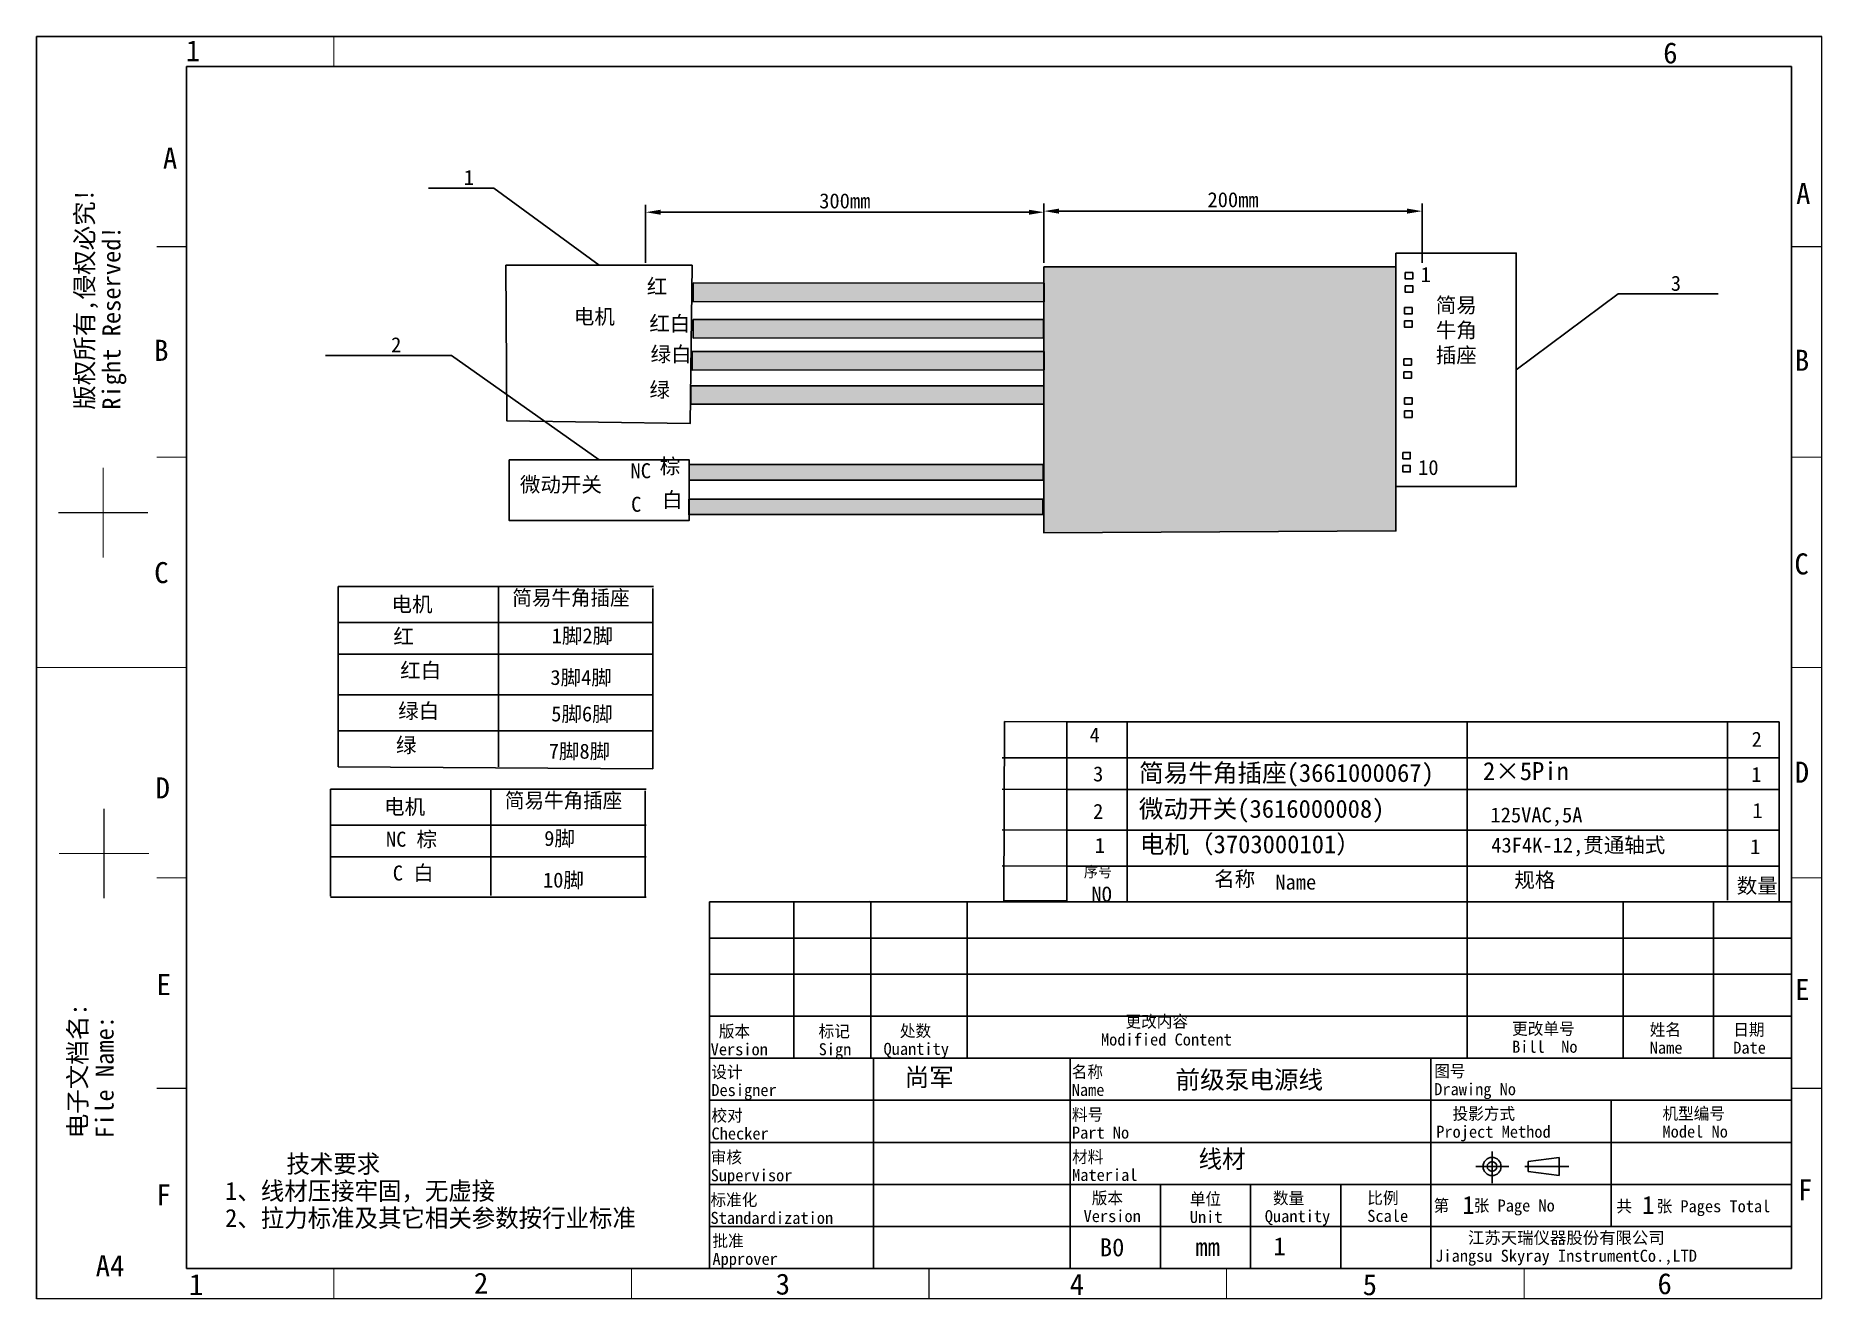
# Model space of a CAD drawing. Header units: millimetres. Extents: x 84 to 381, y -41 to 169.
import ezdxf

# ---------------------------------------------------------------- set-up
doc = ezdxf.new("R2010")
doc.units = ezdxf.units.MM
doc.styles.add('TEXTSTYLE_2', font='simfang_0.ttf')
doc.dimstyles.new('ISO-25', dxfattribs={"dimtxt": 2.5, "dimasz": 2.5, "dimexe": 1.25, "dimexo": 0.625, "dimtad": 1, "dimdsep": 46, "dimtxsty": 'Standard', "dimcen": 2.5, "dimadec": 0, "dimazin": 0, "dimtfac": 1, "dimtmove": 0, "dimatfit": 3, "dimfxl": 1, "dimarcsym": 0})

# ---------------------------------------------------------------- blocks, each defined once
blk = doc.blocks.new('*D1')
at = {"color": 0, "lineweight": -2}
for p, q in [((251.28, 131.21), (251.28, 141.09)), ((253.78, 139.84), (311.7, 139.84)), ((314.2, 131.21), (314.2, 141.09))]:
    blk.add_line(p, q, dxfattribs=at)
at = {"color": 0}
for points in [[(253.78, 140.26), (253.78, 139.42), (251.28, 139.84)], [(311.7, 140.26), (311.7, 139.42), (314.2, 139.84)]]:
    blk.add_solid(points, dxfattribs=at)
at = {"layer": 'Defpoints', "color": 0}
for p in [(314.2, 139.84), (251.28, 130.59), (314.2, 130.59)]:
    blk.add_point(p, dxfattribs=at)
at = {"color": 0, "insert": (282.74, 141.72), "char_height": 2.5, "attachment_point": 5}
blk.add_mtext('200mm', dxfattribs=at)
blk = doc.blocks.new('*D2')
at = {"color": 0, "lineweight": -2}
for p, q in [((185.02, 131.21), (185.02, 140.91)), ((251.28, 131.21), (251.28, 140.91)), ((248.78, 139.66), (187.52, 139.66))]:
    blk.add_line(p, q, dxfattribs=at)
at = {"color": 0}
for points in [[(187.52, 140.07), (187.52, 139.24), (185.02, 139.66)], [(248.78, 140.07), (248.78, 139.24), (251.28, 139.66)]]:
    blk.add_solid(points, dxfattribs=at)
at = {"layer": 'Defpoints', "color": 0}
for p in [(185.02, 139.66), (185.02, 130.59), (251.28, 130.59)]:
    blk.add_point(p, dxfattribs=at)
at = {"color": 0, "insert": (218.15, 141.53), "char_height": 2.5, "attachment_point": 5}
blk.add_mtext('300mm', dxfattribs=at)

msp = doc.modelspace()

# ---------------------------------------------------------------- hatches: boundary and pattern name
h = msp.add_hatch(color=256)
h.set_gradient(color1=(255, 0, 0), color2=(214, 214, 214), tint=1)
h.paths.add_polyline_path([(192.904, 127.907), (251.308, 127.857), (251.313, 124.751), (192.914, 124.789)])
h = msp.add_hatch(color=256)
h.set_gradient(color1=(132, 132, 132), one_color=1, tint=1, name='INVSPHERICAL')
h.paths.add_polyline_path([(251.285, 130.588), (309.835, 130.588), (309.835, 86.629), (251.285, 86.31)])
h = msp.add_hatch(color=256)
h.set_gradient(color1=(255, 0, 0), one_color=1, tint=1)
h.paths.add_polyline_path([(192.908, 121.792), (251.215, 121.802), (251.226, 118.737), (192.93, 118.719)])
h = msp.add_hatch(color=256)
h.set_gradient(color1=(0, 255, 0), one_color=1, tint=1)
h.paths.add_polyline_path([(192.754, 116.493), (251.297, 116.48), (251.309, 113.434), (192.754, 113.397)])
h = msp.add_hatch(color=256)
h.set_gradient(color1=(0, 255, 0), color2=(173, 173, 173), tint=1)
h.paths.add_polyline_path([(192.551, 110.789), (251.285, 110.799), (251.285, 107.734), (192.522, 107.715)])
h = msp.add_hatch(color=256)
h.set_gradient(color1=(153, 114, 0), one_color=1, tint=1, name='INVSPHERICAL')
h.paths.add_polyline_path([(192.24, 97.661), (251.141, 97.661), (251.141, 95.095), (192.24, 95.095)])
h = msp.add_hatch(color=256)
h.set_gradient(color1=(214, 214, 214), one_color=1, tint=1, name='INVSPHERICAL')
h.paths.add_polyline_path([(192.201, 91.935), (251.102, 91.935), (251.102, 89.37), (192.201, 89.37)])

# ---------------------------------------------------------------- linework, layer by layer
at = {"linetype": 'Continuous'}
for p, q in [((83.66, -41.083), (83.66, 168.917)), ((83.66, 168.917), (380.66, 168.917)), ((108.66, -36.083), (108.66, 163.917)), ((108.66, 163.917), (375.66, 163.917)), ((375.66, -36.083), (375.66, 163.917)), ((195.66, -36.083), (195.66, 24.917)), ((195.66, 24.917), (375.66, 24.917)), ((209.67, -1.083), (209.67, 24.917)), ((222.507, -1.083), (222.507, 24.917)), ((238.525, -1.083), (238.525, 24.917)), ((321.66, -1.083), (321.66, 24.917)), ((347.66, -1.083), (347.66, 24.917)), ((362.66, -1.083), (362.66, 24.917)), ((195.66, 18.917), (375.66, 18.917)), ((195.66, 12.917), (375.66, 12.917)), ((195.66, 5.917), (375.66, 5.917)), ((195.66, -1.083), (375.66, -1.083)), ((222.929, -36.083), (222.929, -1.083)), ((255.66, -36.083), (255.66, -1.083)), ((315.66, -36.083), (315.66, -1.083)), ((195.66, -8.083), (375.66, -8.083)), ((345.66, -29.083), (345.66, -8.083)), ((195.66, -15.083), (375.66, -15.083)), ((325.834, -16.592), (325.834, -21.872)), ((336.996, -17.585), (331.821, -18.289)), ((336.996, -17.585), (336.996, -20.606)), ((323.151, -19.096), (328.611, -19.096)), ((331.252, -19.096), (338.606, -19.096)), ((331.821, -18.289), (331.821, -19.902)), ((331.821, -19.902), (336.996, -20.606)), ((195.66, -22.083), (375.66, -22.083)), ((270.66, -36.083), (270.66, -22.083)), ((285.66, -36.083), (285.66, -22.083)), ((300.66, -36.083), (300.66, -22.083)), ((195.66, -29.083), (375.66, -29.083)), ((108.66, -36.083), (375.66, -36.083))]:
    msp.add_line(p, q, dxfattribs=at)
for p, q in [((159.782, 143.679), (148.895, 143.679)), ((177.263, 130.847), (159.782, 143.679)), ((329.839, 113.432), (346.788, 126.07)), ((346.788, 126.07), (363.46, 126.07)), ((152.724, 115.845), (131.757, 115.845)), ((177.29, 98.486), (152.724, 115.845)), ((133.84, 66.147), (186.344, 66.147)), ((244.746, 54.908), (255.1, 54.867)), ((244.321, 48.908), (255.1, 48.867)), ((186.194, 47.076), (133.846, 47.393)), ((244.323, 43.663), (255.1, 43.621)), ((255.094, 43.621), (373.59, 43.621)), ((244.321, 36.908), (255.1, 36.867)), ((132.604, 32.446), (185.108, 32.446)), ((244.321, 30.908), (255.1, 30.867)), ((244.635, 25.118), (255.1, 25.118))]:
    msp.add_line(p, q)
at = {"linetype": 'Continuous', "lineweight": -3}
for p, q in [((133.846, 77.393), (186.346, 77.393)), ((133.846, 47.393), (133.846, 77.393)), ((160.528, 47.393), (160.528, 77.393)), ((186.194, 47.076), (186.194, 77.076)), ((133.846, 71.393), (186.346, 71.393)), ((133.846, 59.393), (186.346, 59.393)), ((244.635, 25.118), (244.746, 54.908)), ((255.1, 54.867), (373.59, 54.867)), ((255.1, 24.867), (255.1, 54.867)), ((265.1, 24.867), (265.1, 54.867)), ((321.702, 24.867), (321.702, 54.867)), ((364.976, 25.186), (364.976, 54.867)), ((373.59, 24.867), (373.59, 54.867)), ((375.66, 24.917), (375.66, 54.917)), ((133.846, 53.393), (186.346, 53.393)), ((255.1, 48.867), (373.59, 48.867)), ((132.61, 43.692), (185.11, 43.692)), ((132.61, 25.868), (132.61, 43.692)), ((159.292, 25.978), (159.292, 43.692)), ((184.958, 25.758), (184.958, 43.375)), ((132.61, 37.692), (185.11, 37.692)), ((255.1, 36.867), (373.59, 36.867)), ((255.1, 30.867), (373.59, 30.867)), ((132.61, 25.692), (185.11, 25.692))]:
    msp.add_line(p, q, dxfattribs=at)
at = {"linetype": 'Continuous', "lineweight": 0}
msp.add_line((222.21, 25.118), (222.21, 25.118), dxfattribs=at)
at = {"linetype": 'Continuous', "const_width": 0.2}
for points in [[(133.16, 163.917), (133.16, 168.917)], [(380.66, -41.083), (380.66, 168.917)], [(108.66, 133.917), (103.66, 133.917)], [(375.66, 133.917), (380.66, 133.917)], [(108.66, 98.917), (103.66, 98.917)], [(375.66, 98.917), (380.66, 98.917)], [(94.776, 97.142), (94.776, 82.185)], [(87.298, 89.663), (102.254, 89.663)], [(108.66, 63.917), (83.66, 63.917)], [(375.66, 63.917), (380.66, 63.917)], [(94.923, 40.454), (94.923, 25.498)], [(87.445, 32.976), (102.401, 32.976)], [(108.66, 28.917), (103.66, 28.917)], [(375.66, 28.917), (380.66, 28.917)], [(108.66, -6.083), (103.66, -6.083)], [(375.66, -6.083), (380.66, -6.083)], [(133.16, -36.083), (133.16, -41.083)], [(182.66, -36.083), (182.66, -41.083)], [(232.16, -36.083), (232.16, -41.083)], [(281.66, -36.083), (281.66, -41.083)], [(331.16, -36.083), (331.16, -41.083)], [(83.66, -41.083), (380.66, -41.083)]]:
    msp.add_lwpolyline(points, dxfattribs=at)
for points in [[(161.772, 130.847), (192.754, 130.847), (192.45, 104.536), (161.943, 104.945)], [(309.835, 132.856), (329.839, 132.856), (329.839, 94.008), (309.835, 94.008)], [(192.904, 127.907), (251.308, 127.857), (251.313, 124.751), (192.914, 124.789)], [(251.285, 130.588), (309.835, 130.588), (309.835, 86.629), (251.285, 86.31)], [(311.393, 129.613), (312.627, 129.613), (312.627, 128.557), (311.393, 128.557)], [(311.393, 127.412), (312.627, 127.412), (312.627, 126.356), (311.393, 126.356)], [(311.281, 123.791), (312.515, 123.791), (312.515, 122.735), (311.281, 122.735)], [(192.908, 121.792), (251.215, 121.802), (251.226, 118.737), (192.93, 118.719)], [(311.281, 121.591), (312.515, 121.591), (312.515, 120.534), (311.281, 120.534)], [(192.754, 116.493), (251.297, 116.48), (251.309, 113.434), (192.754, 113.397)], [(311.169, 115.283), (312.403, 115.283), (312.403, 114.227), (311.169, 114.227)], [(311.169, 113.082), (312.403, 113.082), (312.403, 112.026), (311.169, 112.026)], [(192.551, 110.789), (251.285, 110.799), (251.285, 107.734), (192.522, 107.715)], [(311.281, 108.789), (312.515, 108.789), (312.515, 107.733), (311.281, 107.733)], [(311.281, 106.589), (312.515, 106.589), (312.515, 105.533), (311.281, 105.533)], [(162.319, 98.486), (192.261, 98.486), (192.261, 88.364), (162.319, 88.364)], [(310.993, 99.707), (312.227, 99.707), (312.227, 98.651), (310.993, 98.651)], [(192.24, 97.661), (251.141, 97.661), (251.141, 95.095), (192.24, 95.095)], [(310.993, 97.506), (312.227, 97.506), (312.227, 96.45), (310.993, 96.45)], [(192.201, 91.935), (251.102, 91.935), (251.102, 89.37), (192.201, 89.37)]]:
    msp.add_lwpolyline(points, close=True)
at = {"linetype": 'Continuous'}
for radius in [1.511, 0.807]:
    msp.add_circle((325.834, -19.096), radius, dxfattribs=at)

# ---------------------------------------------------------------- texts
at = {"linetype": 'Continuous', "char_height": 3.5, "line_spacing_factor": 0.9, "style": 'TEXTSTYLE_2'}
for s, insert, width, attachment_point in [('1', (108.537, 168.263), 2.42804, 1), ('6', (354.302, 167.908), 2.42804, 1), ('A', (107.099, 150.419), 2.42804, 3), ('A', (376.414, 144.506), 2.42804, 1), ('B', (103.264, 118.429), 2.42804, 1), ('B', (376.203, 116.774), 2.42804, 1), ('C', (103.276, 81.451), 2.42804, 1), ('C', (376.123, 82.901), 2.42804, 1), ('D\\P ', (376.182, 48.255), 2.42804, 1), ('D', (103.507, 45.639), 2.42804, 1), ('E', (103.68, 12.918), 2.42804, 1), ('E', (376.252, 12.11), 2.42804, 1), ('F', (103.662, -22.068), 2.42804, 1), ('F', (376.726, -21.221), 2.42804, 1), ('A4', (93.534, -33.853), 4.85609, 1), ('1', (109.052, -36.979), 2.42804, 1), ('2', (156.455, -36.754), 2.42804, 1), ('3', (206.662, -36.904), 2.42804, 1), ('4', (255.563, -36.951), 2.42804, 1), ('5', (304.309, -36.999), 2.42804, 1), ('6', (353.353, -36.833), 2.42804, 1)]:
    msp.add_mtext(s, dxfattribs=dict(at, insert=insert, width=width, attachment_point=attachment_point))
at = {"attachment_point": 1}
for s, insert, char_height, width in [('{\\fSimSun|b0|i0|c0|p2;1}', (154.777, 146.692), 2.5, 4.48889), ('{\\fFangSong_GB2312|b0|i0|c134|p49;红}', (185.211, 128.553), 2.5, 12.21264), ('{\\fSimSun|b0|i0|c0|p2;1}', (313.942, 130.539), 2.5, 4.48889), ('{\\fSimSun|b0|i0|c134|p2;3}', (355.562, 129.084), 2.5, 4.48889), ('{\\fFangSong_GB2312|b0|i0|c134|p49;简易牛角插座}', (316.464, 125.456), 2.5, 9.16199), ('{\\fFangSong_GB2312|b0|i0|c134|p49;   电机}', (167.978, 123.544), 2.5, 18.53373), ('{\\fFangSong_GB2312|b0|i0|c134|p49;红白}', (185.637, 122.39), 2.5, 12.21264), ('{\\fSimSun|b0|i0|c134|p2;2}', (142.679, 118.858), 2.5, 4.48889), ('{\\fFangSong_GB2312|b0|i0|c134|p49;绿白}', (185.837, 117.296), 2.5, 12.21264), ('{\\fFangSong_GB2312|b0|i0|c134|p49;绿}', (185.662, 111.378), 2.5, 12.21264), ('{\\fFangSong_GB2312|b0|i0|c134|p49; 棕}', (185.684, 98.658), 2.5, 12.21264), ('{\\fSimSun|b0|i0|c0|p2;1\\fSimSun|b0|i0|c134|p2;0}', (313.527, 98.443), 2.5, 4.48889), ('{\\fFangSong_GB2312|b0|i0|c134|p49;微动开关}', (164.105, 95.605), 2.5, 15.48489), ('{\\fFangSong_GB2312|b0|i0|c134|p49;NC}', (182.5, 97.9), 2.5, 12.21264), ('{\\fFangSong_GB2312|b0|i0|c134|p49;C}', (182.601, 92.321), 2.5, 12.21264), ('{\\fFangSong_GB2312|b0|i0|c134|p49; 白}', (186.044, 93.066), 2.5, 12.21264), ('{\\fFangSong_GB2312|b0|i0|c134|p49;   电机}', (137.647, 75.69), 2.5, 18.53373), ('简易牛角插座\\P', (162.849, 76.767), 2.5, 22.00625), ('{\\fFangSong_GB2312|b0|i0|c134|p49;红}', (143.049, 70.33), 2.5, 12.21264), ('{\\fFangSong_GB2312|b0|i0|c134|p49;1脚2脚}', (169.387, 70.445), 2.5, 12.21264), ('{\\fFangSong_GB2312|b0|i0|c134|p49;红白}', (144.191, 64.682), 2.5, 12.21264), ('{\\fFangSong_GB2312|b0|i0|c134|p49;3脚4脚}', (169.177, 63.512), 2.5, 12.21264), ('{\\fFangSong_GB2312|b0|i0|c134|p49;绿白}', (143.859, 57.942), 2.5, 12.21264), ('{\\fFangSong_GB2312|b0|i0|c134|p49;5脚6脚}', (169.315, 57.447), 2.5, 12.21264), ('{\\fSimSun|b0|i0|c0|p2;4}', (258.884, 53.948), 2.5, 5.40375), ('{\\fFangSong_GB2312|b0|i0|c134|p49;绿}', (143.489, 52.26), 2.5, 12.21264), ('{\\fFangSong_GB2312|b0|i0|c134|p49;7脚8脚}', (168.901, 51.245), 2.5, 12.21264), ('2×5Pin', (324.315, 48.182), 3, 15.16985), ('{\\fSimSun|b0|i0|c0|p2;3}', (259.454, 47.468), 2.5, 4.48889), ('{\\fFangSong_GB2312|b0|i0|c134|p49;   电机}', (136.411, 41.989), 2.5, 18.53373), ('简易牛角插座\\P', (161.613, 43.066), 2.5, 22.00625), ('{\\fSimSun|b0|i0|c0|p2;2}', (259.454, 41.238), 2.5, 4.48889), ('{\\fSimSun|b0|i0|c134|p2;125VAC,5A}', (325.563, 40.639), 2.5, 24.62788), ('{\\fFangSong_GB2312|b0|i0|c134|p49;NC 棕}', (141.815, 36.602), 2.5, 12.21264), ('{\\fFangSong_GB2312|b0|i0|c134|p49;9脚}', (168.15, 36.744), 2.5, 12.21264), ('{\\fSimSun|b0|i0|c134|p2;43F4K-12,贯通轴式}', (325.697, 35.625), 2.5, 59.39807), ('{\\fSimSun|b0|i0|c0|p2;1}', (259.745, 35.585), 2.5, 4.48889), ('{\\fFangSong_GB2312|b0|i0|c134|p49;C 白}', (142.955, 30.981), 2.5, 12.21264), ('{\\fFangSong_GB2312|b0|i0|c134|p49;10脚}', (167.941, 29.811), 2.5, 12.21264)]:
    msp.add_mtext(s, dxfattribs=dict(at, insert=insert, char_height=char_height, width=width))
at = {"linetype": 'Continuous', "attachment_point": 1, "rotation": 90, "line_spacing_factor": 0.9, "style": 'TEXTSTYLE_2'}
for s, insert, char_height, width in [('版权所有,侵权必究!\\PRight Reserved!', (90.177, 106.792), 2.99125, 37.26366), ('电子文档名:\\PFile Name:', (89.03, -14.401), 2.9912, 22.77101)]:
    msp.add_mtext(s, dxfattribs=dict(at, insert=insert, char_height=char_height, width=width))
at = {"linetype": 'Continuous', "lineweight": -3, "char_height": 2.5, "attachment_point": 1}
for s, insert, width in [('{\\fSimSun|b0|i0|c134|p2;2}', (369.007, 53.233), 3.82703), ('{\\fSimSun|b0|i0|c0|p2;1}', (368.943, 47.367), 3.82703), ('{\\fSimSun|b0|i0|c134|p2;1}', (369.148, 41.367), 3.72973), ('{\\fSimSun|b0|i0|c134|p2;1}', (368.763, 35.367), 3.72973), ('{\\fSimSun|b0|i0|c0|p2;NO}', (259.187, 27.452), 4.04324), ('{\\fSimSun|b0|i0|c0|p2;Name}', (289.773, 29.476), 6.81081)]:
    msp.add_mtext(s, dxfattribs=dict(at, insert=insert, width=width))
at = {"linetype": 'Continuous', "attachment_point": 1, "line_spacing_factor": 0.9}
for s, insert, char_height, width in [('{\\fSimSun|b0|i0|c134|p2;简易牛角插座(3661000067)}', (267.106, 47.886), 3, 52.10868), ('{\\fSimSun|b0|i0|c134|p2;微动开关(3616000008)}', (267.07, 41.914), 3, 44.47994), ('{\\fSimSun|b0|i0|c134|p2;电机（\\fSimSun|b0|i0|c0|p2;3703000101\\fSimSun|b0|i0|c134|p2;）}', (267.225, 36.019), 3, 51.36719), ('   更改内容\\PModified Content', (260.766, 6.031), 2, 45.80974), (' 版本\\PVersion', (195.835, 4.398), 2, 9.71218), ('标记\\PSign', (213.801, 4.409), 2, 10.61752), ('  处数\\PQuantity', (224.596, 4.479), 2, 14.09474), ('更改单号\\PBill  No', (329.164, 4.83), 2, 18.15195), ('姓名\\PName', (352.059, 4.677), 2, 5.54982), ('日期\\PDate', (365.946, 4.677), 2, 5.54982), ('设计\\PDesigner', (195.945, -2.375), 2, 11.09963), ('{\\fSimSun|b0|i0|c134|p2;尚军}', (228.111, -2.735), 3, 22.85978), ('名称\\PName', (255.901, -2.346), 2, 5.54982), ('{\\fSimSun|b0|i0|c134|p2;前级泵电源线}', (273.165, -3.161), 3, 42.22314), ('图号\\PDrawing No', (316.204, -2.23), 2, 23.83262), ('校对\\PChecker', (195.974, -9.609), 2, 9.71218), ('料号\\PPart No', (255.935, -9.453), 2, 9.71218), ('  投影方式\\PProject Method', (316.535, -9.306), 2, 29.17821), ('机型编号\\PModel No', (354.175, -9.281), 2, 11.09963), ('     技术要求\\P1、线材压接牢固，无虚接\\P2、拉力标准及其它相关参数按行业标准\\P ', (115.058, -17.159), 3, 72.65314), ('审核\\PSupervisor', (195.841, -16.552), 2, 13.87454), ('材料\\PMaterial', (255.962, -16.493), 2, 11.09963), ('线材', (277.008, -16.341), 3, 8.30258), ('标准化\\PStandardization', (195.81, -23.642), 2, 20.81181), (' 版本\\PVersion', (257.873, -23.341), 2, 9.71218), ('单位\\PUnit', (275.547, -23.486), 2, 5.54982), (' 数量\\PQuantity', (288.022, -23.355), 2, 11.09963), ('比例\\PScale', (305.068, -23.315), 2, 6.93727), ('第   张 Page No', (316.102, -24.585), 2, 28.79031), ('1', (320.873, -23.998), 3, 2.08118), ('共   张 Pages Total', (346.51, -24.702), 2, 26.34686), ('1', (350.785, -23.998), 3, 2.08118), ('    {\\fFangSong_GB2312|b0|i0|c134|p49;江苏天瑞仪器股份有限公司}\\PJiangsu Skyray InstrumentCo.,LTD', (316.377, -29.942), 2, 61.46143), ('批准\\PApprover', (196.134, -30.459), 2, 11.09963), ('B0', (260.581, -31.039), 3, 4.16236), ('mm', (276.466, -30.967), 3, 4.16236), ('1', (289.458, -30.866), 3, 2.08118)]:
    msp.add_mtext(s, dxfattribs=dict(at, insert=insert, char_height=char_height, width=width))
at = {"color": 7, "linetype": 'Continuous', "lineweight": -3, "attachment_point": 1}
for s, insert, char_height, width in [('序号', (257.925, 30.816), 1.8, 9.69265), ('{\\fSimSun|b0|i0|c134|p2;名称}', (279.608, 29.999), 2.5, 11.06526), ('{\\fSimSun|b0|i0|c134|p2;规格}', (329.532, 29.819), 2.5, 12.06), ('{\\fSimSun|b0|i0|c134|p2;数量}', (366.531, 28.862), 2.5, 9.42222)]:
    msp.add_mtext(s, dxfattribs=dict(at, insert=insert, char_height=char_height, width=width))

# ---------------------------------------------------------------- dimensions: what is measured, and where the dimension line sits
for base, p2, text, picture, middle in [((185.024, 139.657), (185.024, 130.588), '300mm', '*D2', (218.154, 141.532)), ((314.195, 139.841), (314.195, 130.588), '200mm', '*D1', (282.74, 141.716))]:
    dim = msp.add_linear_dim(base=base, p1=(251.285, 130.588), p2=p2, text=text, dimstyle='ISO-25')
    dim.commit()
    dim.dimension.update_dxf_attribs({"geometry": picture, "text_midpoint": middle})

doc.saveas('drawing.dxf')
